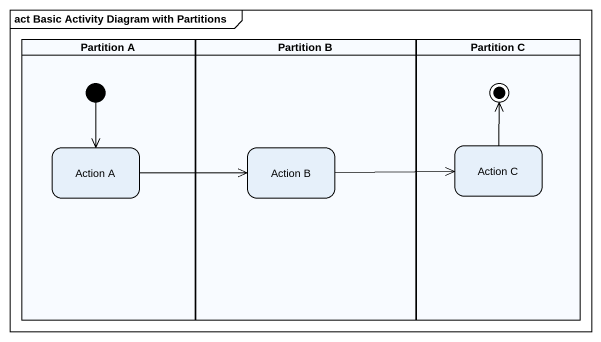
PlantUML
@startuml
mainframe act Basic Activity Diagram with Partitions
hide empty description
state "Partition A" as Partition_A <<partition>> {
  state "Action A" as Action_A
  [*] --> Action_A
}
state "Partition B" as Partition_B <<partition>> {
  state "Action B" as Action_B
}
state "Partition C" as Partition_C <<partition>> {
  state "Action C" as Action_C
  Action_C -up-> [*]
}
Action_A -right-> Action_B
Action_B -right-> Action_C
@enduml
